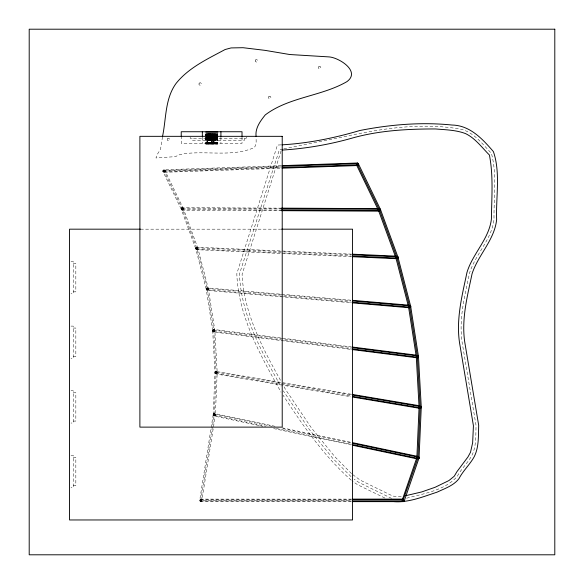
<?xml version="1.0" encoding="UTF-8"?>
<svg xmlns="http://www.w3.org/2000/svg" width="584" height="584" viewBox="0 0 584 584"><rect width="100%" height="100%" fill="white"/><g stroke="black" fill="none" stroke-linecap="round" stroke-linejoin="round"><path stroke-width="0.44" stroke-dasharray="2.92 2.19" d="M213.182 414.72L215.007 372.687L217.19 372.782L215.365 414.815L213.182 414.72L213.729 413.822L214.817 413.822L215.365 414.764L214.817 415.713L213.729 415.713L213.182 414.764L215.365 414.764M162.491 136.89L160.52 149.292L156.892 155.016L155.986 157.965L175.645 156.614L178.295 155.067L183.683 153.818C206.612 150.511 232.439 157.249 254.186 147.591C256.938 144.898 255.967 140.591 256.084 137.189M200.808 500.379L214.27 414.764L216.102 372.738L213.773 330.734L207.32 289.16L196.793 248.426L182.303 208.933L163.987 171.061L281.13 166.958M281.072 150.993L242.104 274.385C243.798 313.039 262.683 348.495 281.181 381.549M162.899 171.061L163.44 170.112L164.535 170.112L165.082 171.061L164.535 172.003L163.44 172.003L162.899 171.061L165.082 171.061M163.44 172.003L164.535 170.112M181.208 208.933L181.755 207.984L182.85 207.984L183.398 208.933L182.85 209.875L181.755 209.875L181.208 208.933L183.398 208.933M181.755 209.875L182.85 207.984M195.706 248.426L196.246 247.485L197.341 247.485L197.888 248.426L197.341 249.375L196.246 249.375L195.706 248.426L197.888 248.426M196.246 249.375L197.341 247.485M206.225 289.16L206.773 288.211L207.868 288.211L208.415 289.16L207.868 290.102L206.773 290.102L206.225 289.16L208.415 289.16M206.773 290.102L207.868 288.211M212.686 330.734L213.233 329.785L214.321 329.785L214.868 330.734L217.19 372.672L215.014 372.796L212.686 330.792L214.868 330.668L214.321 331.675L213.233 331.675L212.686 330.734L214.868 330.734M213.233 331.675L214.321 329.785M215.007 372.738L215.554 371.789L216.649 371.789L217.197 372.738L216.649 373.68L215.554 373.68L215.007 372.738L217.197 372.738M215.554 373.68L216.649 371.789M213.729 415.713L214.817 413.822M199.713 500.379L200.261 499.429L201.349 499.429L201.896 500.379L201.349 501.32L200.261 501.32L199.713 500.379L351.291 500.379M200.261 501.32L201.349 499.429M282.941 149.044L279.393 149.752L239.462 274.035C241.082 314.849 261.617 352.028 281.101 386.849M283.824 148.869L340.611 137.495C378.863 128.976 418.597 122.443 457.776 128.655C472.565 130.466 481.793 143.401 491.392 153.3C497.181 174.441 493.67 197.574 494.02 219.292C491.874 239.425 475.383 254.259 469.529 273.086C464.543 296.803 458.141 320.988 462.637 345.378L476.062 425.583C475.668 435.54 476.464 446.344 471.857 455.542C467.726 463.054 461.17 468.952 457.17 476.529C444.658 490.502 423.707 493.589 406.442 498.247M281.035 144.876L277.429 145.066L236.819 273.684C238.36 316.681 260.61 355.576 281.043 392.192M401.252 496.393L396.631 496.641L392.66 496.006L360.16 480.121L352.218 474.215M281.087 165.695L163.943 169.798L162.899 170.426L162.899 171.689L163.987 172.324L165.082 171.689L165.082 170.426L163.987 169.798L164.031 172.316L281.174 168.214M163.965 170.426L281.108 166.323M164.009 171.689L281.152 167.586M205.707 144.007L217.832 144.007L217.759 137.225M140.532 229.176L280.67 229.176M71.022 261.486L73.226 261.486L73.226 293.796L71.022 293.796M73.226 263.428L75.832 263.428L75.832 291.847L73.226 291.847M71.022 326.106L73.226 326.106L73.226 358.415L71.022 358.415M73.226 328.047L75.832 328.047L75.832 356.466L73.226 356.466M71.022 390.725L73.226 390.725L73.226 423.035L71.022 423.035M73.226 392.667L75.832 392.667L75.832 421.086L73.226 421.086M71.022 455.345L73.226 455.345L73.226 487.655L71.022 487.655M73.226 457.287L75.832 457.287L75.832 485.706L73.226 485.706M351.291 499.116L200.808 499.116L199.713 499.743L199.713 501.006L200.808 501.634L351.291 501.634M200.808 499.743L351.291 499.743M200.808 501.006L351.291 501.006M281.349 208.152L182.31 207.67L181.208 208.298L181.208 209.561L182.303 210.196L281.335 210.678M182.31 208.298L281.342 208.78M182.303 209.561L281.335 210.043M351.495 254.142L196.852 247.171L195.706 247.798L195.706 249.061L196.793 249.689L197.888 249.061L197.888 247.798L196.793 247.163L196.735 249.689L351.378 256.661M196.823 247.798L351.466 254.77M196.764 249.054L351.407 256.033M350.743 300.191L207.429 287.905L207.211 290.416L351.437 302.782M207.371 288.532L350.685 300.818M207.269 289.788L351.488 302.154M351.473 346.925L213.934 329.478L213.62 331.982L351.152 349.429M213.853 330.106L351.393 347.553M213.7 331.354L351.232 348.809M351.159 394.229L216.314 371.49L215.89 373.979L350.736 396.719M216.204 372.11L351.05 394.85M216 373.358L350.845 396.091M275.02 426.298L214.532 413.53L214.014 415.998L262.931 426.327M282.138 427.802L351.517 442.438M214.401 414.151L272.217 426.349M282.897 428.605L351.386 443.059M214.145 415.385L265.735 426.269M276.407 428.525L351.123 444.293M273.611 428.576L350.991 444.913M391.572 498.393L358.832 482.399L354.138 479.194M384.856 498.035L357.51 484.676L352.561 481.296M350.999 476.61L332.946 458.528L309.257 429.401L283.284 390.827M351.247 480.216C323.85 456.031 302.899 425.605 283.05 395.178M351.517 473.639L334.902 456.776L311.367 427.831L285.532 389.455L283.357 385.498M163.44 170.112L164.535 172.003M181.755 207.984L182.85 209.875M196.246 247.485L197.341 249.375M206.773 288.211L207.868 290.102M213.233 329.785L214.321 331.675M215.554 371.789L216.649 373.68M213.729 413.822L214.817 415.713M200.261 499.429L201.349 501.32M246.258 136.992L246.258 138.306L190.187 138.306L190.187 136.992M244.448 138.306L244.448 140.357L191.997 140.357L191.997 138.306M242.017 137.094L242.017 143.35L181.23 143.35L181.23 137.094M220.92 137.094L220.92 143.35M217.744 133.831L217.788 136.371M217.657 133.831L217.635 136.371M217.657 137.225L217.635 144.007M217.525 133.831L217.525 136.371M217.525 137.225L217.525 144.007M217.489 133.831L217.489 136.371M217.489 137.225L217.489 144.007M217.336 133.831L217.299 136.371M217.336 137.225L217.299 144.007M217.087 133.831L217.087 136.371M217.087 137.225L217.087 144.007M216.832 133.831L216.832 136.371M216.832 137.225L216.832 144.007M216.657 133.831L216.657 136.371M216.657 137.225L216.657 144.007M216.482 133.831L216.503 136.371M216.482 137.225L216.503 144.007M216.262 133.831L216.262 136.371M216.262 137.225L216.262 144.007M216.102 133.831L216.124 136.371M216.102 137.225L216.124 144.007M215.934 136.371L215.919 133.831L215.846 136.371M215.963 137.225L215.985 144.007M215.854 137.225L215.846 144.007M215.686 133.831L215.715 136.371M215.686 137.225L215.715 144.007M215.62 133.831L215.642 136.371M215.598 137.225L215.62 144.007M215.43 133.831L215.459 136.371M215.459 137.225L215.43 144.007M215.277 133.831L215.226 136.371M215.277 137.225L215.248 144.007M215.131 133.831L215.124 136.371M215.131 137.225L215.124 144.007M214.963 133.831L214.978 136.371M214.978 137.225L215.036 144.007M214.868 133.831L214.824 136.371L214.802 133.831M214.876 137.225L214.839 144.007L214.773 137.225M214.664 133.831L214.678 136.371M214.664 137.225L214.671 144.007M214.525 133.831L214.547 136.371M214.547 137.225L214.525 144.007M214.408 133.831L214.35 136.371M214.401 137.225L214.35 144.007L214.321 137.225M214.299 133.831L214.24 136.371M214.153 133.831L214.153 136.371M214.153 137.225L214.153 144.007M214.021 133.831L214.021 136.371M214.021 144.007L214.021 137.225L213.868 144.007M213.868 133.831L213.875 136.371M213.824 133.831L213.781 136.371M213.824 137.225L213.802 144.007M213.613 133.831L213.693 136.371M213.613 137.225L213.693 144.007M213.488 133.831L213.532 136.371M213.488 137.225L213.488 144.007M213.416 133.831L213.364 136.371L213.299 133.831M213.416 144.007L213.379 137.225L213.328 144.007M213.131 133.831L213.153 136.371M213.131 137.225L213.153 144.007M213.065 137.225L213.072 144.007M212.963 137.225L212.977 144.007M212.868 133.831L212.751 136.371M212.832 137.225L212.817 144.007M212.729 133.831L212.634 136.371M212.737 137.225L212.634 144.007M212.547 133.831L212.518 136.371M212.518 137.225L212.547 144.007M212.401 133.831L212.401 136.371M212.401 137.225L212.401 144.007M212.372 133.831L212.372 136.371M212.372 137.225L212.299 144.007M212.255 136.371L212.174 133.831L212.043 136.371M212.255 144.007L212.174 137.225L212.109 144.007M211.985 136.371L211.926 133.831L211.846 136.371M211.941 137.225L211.926 144.007L211.868 137.225M211.773 133.831L211.773 136.371M211.707 137.225L211.722 144.007M211.634 133.831L211.642 136.371M211.642 137.225L211.62 144.007M211.233 133.831L211.284 136.371M211.277 137.225L211.218 144.007M211.101 133.831L211.094 136.371M211.094 137.225L211.101 144.007L210.933 137.225M211.007 133.831L210.933 136.371M210.89 133.831L210.912 136.371M210.868 137.225L210.875 144.007M210.787 133.831L210.787 136.371M210.787 137.225L210.787 144.007M210.627 133.831L210.62 136.371M210.656 137.225L210.62 144.007M210.51 133.831L210.488 136.371M210.488 137.225L210.481 144.007M210.364 133.831L210.401 136.371M210.393 137.225L210.401 144.007M210.269 133.831L210.298 136.371M210.24 137.225L210.255 144.007M210.182 133.831L210.079 136.371M210.182 137.225L210.079 144.007M210.058 133.831L209.977 136.371M210.05 137.225L209.977 144.007M209.904 133.831L209.868 136.371M209.904 137.225L209.868 144.007M209.787 133.831L209.824 136.371M209.824 137.225L209.787 144.007M209.598 133.831L209.641 136.371M209.685 137.225L209.598 144.007M209.503 133.831L209.481 136.371M209.481 137.225L209.517 144.007M209.43 133.831L209.43 136.371M209.43 137.225L209.43 144.007M209.291 133.831L209.233 136.371M209.306 137.225L209.284 144.007M209.152 133.831L209.16 136.371M209.16 137.225L209.152 144.007M209.065 133.831L209.021 136.371M209.065 137.225L209.028 144.007M208.889 133.831L208.882 136.371M208.889 137.225L208.882 144.007M208.824 133.831L208.802 136.371M208.824 137.225L208.773 144.007M208.663 133.831L208.707 136.371M208.663 137.225L208.707 144.007M208.568 133.831L208.612 136.371M208.561 137.225L208.568 144.007M208.466 133.831L208.444 136.371M208.422 137.225L208.444 144.007M208.298 133.831L208.284 136.371M208.364 137.225L208.269 144.007M208.232 133.831L208.181 136.371M208.232 137.225L208.181 144.007L208.094 137.225M208.065 133.831L208.05 136.371M207.919 133.831L207.948 136.371M207.919 137.225L207.948 144.007M207.86 133.831L207.78 136.371M207.86 137.225L207.78 144.007M207.7 133.831L207.7 136.371M207.7 137.225L207.692 144.007M207.554 133.831L207.627 136.371M207.554 137.225L207.597 144.007M207.466 133.831L207.451 136.371M207.437 144.007L207.451 137.225L207.298 144.007M207.357 133.831L207.298 136.371M206.889 133.831L206.889 136.371M206.889 137.225L206.889 144.007M206.773 133.831L206.692 136.371M206.692 137.225L206.773 144.007M206.451 133.831L206.488 136.371M206.451 137.225L206.488 144.007M206.415 133.831L206.415 136.371M206.415 137.225L206.415 144.007M206.188 133.831L206.24 136.371M206.188 137.225L206.24 144.007M206.05 133.831L206.013 136.371M206.013 137.225L206.05 144.007M205.904 133.831L205.882 136.371M205.882 137.225L205.904 144.007M205.707 133.831L205.78 136.371M205.794 137.225L205.751 144.007M202.334 137.094L202.334 143.35M255.223 60.123L255.223 61.437L256.361 62.094L257.5 61.444L257.5 60.13L256.361 59.466L255.223 60.123M182.31 207.67L182.296 210.196L183.398 209.561L183.398 208.298L182.303 207.67M213.197 414.596L199.728 500.203L201.882 500.546L215.35 414.932L213.197 414.596M199.137 83.14L198.91 84.432L199.911 85.279L201.144 84.841L201.378 83.541L200.378 82.694L199.137 83.14M167.44 138.627L167.17 139.912L168.148 140.788L169.397 140.379L169.667 139.094L168.688 138.218L167.44 138.627M269.071 96.207L268.297 97.265L268.83 98.47L270.129 98.608L270.91 97.55L270.377 96.345L269.071 96.207M319.032 66.328L318.236 67.372L318.747 68.584L320.054 68.751L320.842 67.7L320.331 66.488L319.032 66.328M207.32 287.897L206.225 288.525L206.225 289.788L207.32 290.423L208.415 289.788L208.415 288.525L207.32 287.897M213.773 329.471L212.686 330.099L212.686 331.362L213.773 331.989L214.868 331.362L214.868 330.099L213.773 329.471M216.102 371.475L215.007 372.103L215.007 373.366L216.102 373.994L217.197 373.366L217.197 372.103L216.102 371.475M214.27 413.501L213.182 414.136L213.182 415.399L214.27 416.027L215.365 415.399L215.365 414.136L214.27 413.501M201.896 501.006L200.808 501.634L200.808 499.116L201.896 499.743L201.896 501.006M164.973 170.586L163.002 171.535L181.317 209.408L183.288 208.459L164.973 170.586M183.332 208.554L181.281 209.306L195.771 248.806L197.823 248.054L183.332 208.554M197.852 248.156L195.735 248.704L206.262 289.43L208.378 288.883L197.852 248.156M208.4 288.992L206.24 289.328L212.7 330.894L214.854 330.566L208.4 288.992M213.007 136.371L213.014 133.831L212.977 136.371M211.437 136.371L211.43 133.831L211.408 136.371M211.437 144.007L211.43 137.225L211.401 144.007M207.057 136.371L207.057 133.831L207.006 136.371M207.057 144.007L207.057 137.225L207.006 144.007"/><path stroke-width="0.88" d="M416.91 456.805L419.078 407.099L421.261 407.194L419.056 457.805L418.509 458.703L417.421 456.812M417.21 357.809L417.443 355.933L352.298 347.67M162.629 135.999C166.25 118.406 165.002 98.492 176.142 83.344C188.749 67.598 207.751 58.882 225.117 49.523L231.089 47.925L243.046 47.705L265.063 50.363L289.752 54.524L328.609 56.882C338.392 57.181 361.153 71.204 346.962 81.614C321.594 96.338 288.89 96.966 265.245 114.931C260.391 120.976 255.062 128.115 256.077 136.342M416.64 458.25L402.245 500.021L404.31 500.729L418.998 458.111L416.932 457.403M356.32 164.279L358.503 164.279L357.956 163.338L356.868 165.228L357.956 165.228M396.368 258.398L397.463 256.507L398.011 257.449L397.463 258.398L396.368 256.507M409.048 307.447L410.136 305.556L410.683 306.498L410.136 307.447L409.048 305.556L408.501 306.498L410.683 306.498M416.823 357.503L417.91 355.612L418.458 356.561L417.91 357.503L416.823 355.612M421.261 407.143L419.078 407.143L419.619 408.092L420.714 406.194L421.261 407.143L420.714 408.092L419.619 406.194M417.421 458.703L418.509 456.812L419.056 457.754L416.874 457.754M357.956 163.338L356.868 163.338L379.469 209.89L396.916 257.449L409.596 306.498L417.37 356.561L420.166 407.143L417.961 457.754L402.734 501.32L403.829 501.32L404.369 500.379L402.186 500.379M402.186 499.743L403.281 499.116L352.203 499.116M352.203 501.634L403.281 501.634L404.369 501.006M378.483 210.364L380.454 209.415L358.393 163.805L356.43 164.761L378.089 209.554M395.894 257.829L397.945 257.077L380.491 209.517L378.439 210.269L395.58 256.975M408.537 306.775L410.647 306.228L397.974 257.179L395.857 257.726L408.311 305.899M405.705 495.699L421.641 491.954L435.124 487.275L448.921 480.559L454.257 476.208L456.944 471.66L468.018 456.863L470.521 452.228L472.639 442.803L473.427 425.772L460.031 345.713C455.491 320.996 461.9 296.475 466.974 272.429C472.609 253.638 489.115 238.98 491.407 219.036C491.633 197.793 493.524 175.981 489.407 155.023C481.902 147.526 475.369 138.328 465.594 133.619C455.994 129.947 445.585 129.816 435.481 128.954C407.924 128.94 379.965 130.407 353.284 137.773C330.15 144.445 306.213 148.577 282.189 150.081M416.29 356.729L418.443 356.393L410.669 306.33L408.515 306.666L416.151 355.831M281.941 144.832C308.345 143.314 334.45 138.05 359.781 130.524C390.068 124.56 421.268 121.895 452.045 125.034C470.01 125.341 482.559 139.014 493.4 151.599C500.707 172.755 495.772 197.523 496.641 219.555C494.619 239.863 478.172 254.887 472.076 273.743C467.185 297.139 460.798 320.981 465.244 345.034L478.697 425.386C478.318 435.839 479.055 447.154 474.179 456.776C469.901 464.587 463.076 470.704 458.995 478.624C453.651 485.64 444.723 488.531 437.066 492.159C422.728 496.809 407.676 503.24 392.302 501.437M281.999 165.659L357.364 163.024L357.459 165.542L282.087 168.185M282.021 166.294L357.393 163.651M282.065 167.557L357.437 164.914M205.707 132.13L217.832 132.13M378.374 209.89L380.564 209.89L380.016 208.941L378.921 210.839L380.016 210.839L378.921 208.941M140.532 229.176L69.547 229.176L69.547 519.964L352.553 519.964L352.553 229.176L281.576 229.176M395.828 257.449L398.011 257.449M418.458 356.561L416.275 356.561L418.458 356.503L421.261 407.084L419.078 407.201L416.326 357.525M352.203 499.743L403.281 499.743L403.281 501.634M352.203 501.006L403.281 501.006M281.349 208.152L378.563 208.627M281.342 208.78L379.469 209.262L379.461 211.153L281.335 210.678M281.335 210.043L379.461 210.517M416.874 457.71L419.056 457.805M352.4 254.179L396.061 256.15M352.371 254.814L396.945 256.821L396.886 258.077L352.32 256.069M352.291 256.697L395.952 258.668M352.553 300.344L408.793 305.162M352.502 300.972L409.647 305.87L409.537 307.126L352.393 302.227M352.342 302.855L409.486 307.753M352.378 347.042L415.713 355.079M352.137 348.918L417.29 357.189M352.057 349.546L416.304 357.7M352.057 394.382L419.48 405.749M352.853 395.156L420.276 406.522L420.064 407.763L352.641 396.397M352.532 397.018L419.954 408.384M352.4 442.628L417.334 456.338M352.276 443.249L418.093 457.141L417.837 458.374L352.013 444.482M352.772 445.285L416.815 458.805M357.415 163.024L358.503 163.651L358.503 164.914M416.275 357.189L417.37 357.824M402.734 499.429L403.829 501.32M421.261 406.515L421.261 407.771M419.056 457.126L419.056 458.389M418.458 355.926L418.458 357.189M410.683 305.87L410.683 307.133M398.011 256.821L398.011 258.084M380.564 209.262L380.564 210.517M242.017 136.203L242.017 131.736L181.23 131.736L181.23 136.203M220.92 131.736L220.92 136.203M202.334 131.736L202.334 136.203M554.8 29.2L29.2 29.2L29.2 554.8L554.8 554.8L554.8 29.2M282.218 136.335L139.89 136.335L139.89 427.123L282.218 427.123L282.218 136.335"/></g></svg>
